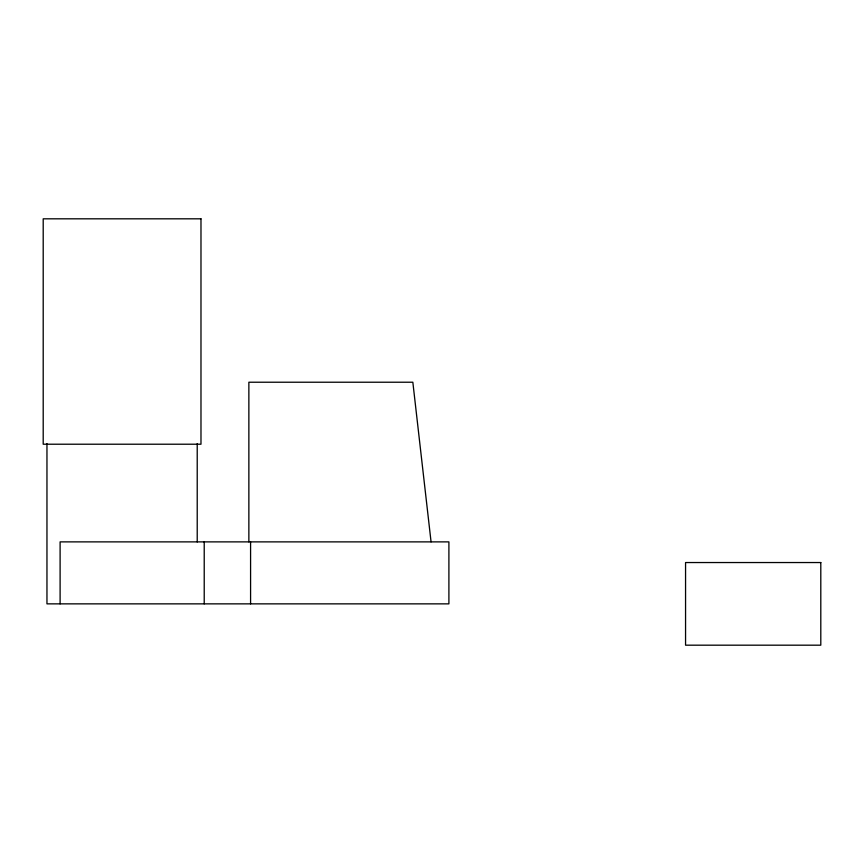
<?xml version="1.0" encoding="UTF-8"?>
<svg xmlns="http://www.w3.org/2000/svg" width="864" height="864" viewBox="0 0 864 864"><rect width="100%" height="100%" fill="white"/><g stroke="black" fill="none" stroke-linecap="round" stroke-linejoin="round"><path stroke-width="1.3" d="M431.06 541.879L412.841 382.223L248.864 382.223L248.864 541.879M250.582 541.879L250.582 603.86M204.217 541.879L204.217 603.86M197.219 443.653L197.219 541.933M60.102 603.86L60.102 541.879L448.902 541.879L448.902 603.86L46.958 603.86L46.958 443.653M200.977 218.819L43.2 218.819L43.2 444.215L200.977 444.215L200.977 218.819M820.8 562.54L685.562 562.54L685.562 645.181L820.8 645.181L820.8 562.54"/></g></svg>
